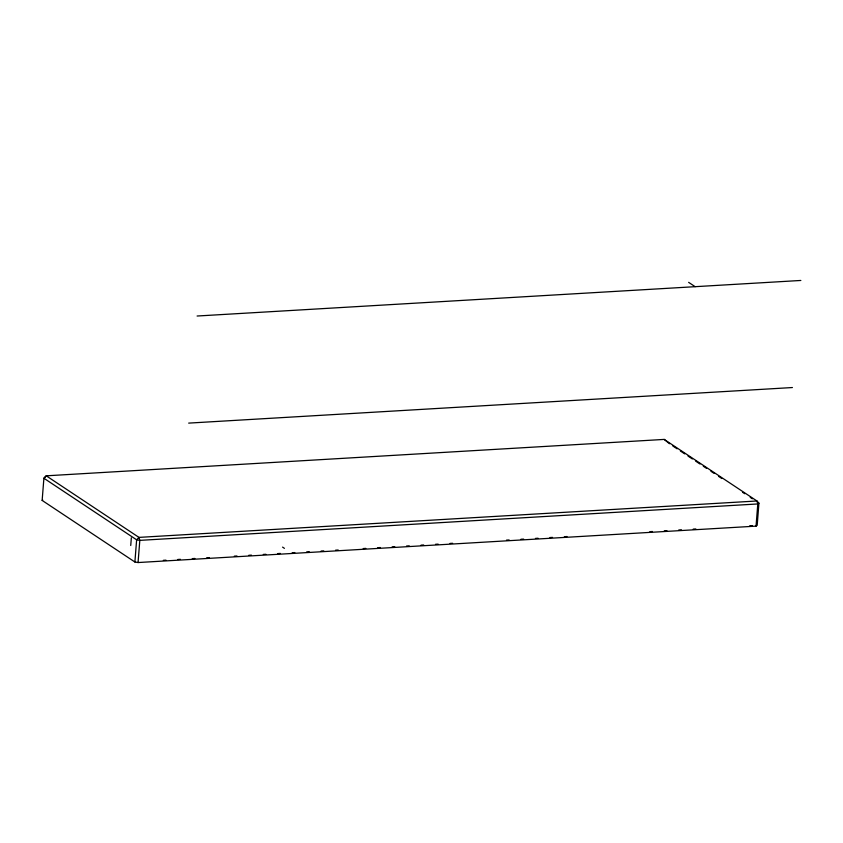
<?xml version="1.0" encoding="UTF-8"?>
<svg xmlns="http://www.w3.org/2000/svg" width="843" height="843" viewBox="0 0 843 843"><rect width="100%" height="100%" fill="white"/><g stroke="black" fill="none" stroke-linecap="round" stroke-linejoin="round"><path stroke-width="1.26" d="M42.15 500.426L43.899 478.244L46.239 475.821L664.21 439.414L756.951 500.984L758.932 503.155L757.183 525.337L756.045 526.137L138.062 562.544L134.891 561.996L42.15 500.426L42.719 500.025M130.739 545.495L131.339 537.845M134.891 561.996L136.629 539.815L138.969 537.391L756.951 500.984L757.794 503.956L756.045 526.137M138.062 562.544L139.812 540.363L138.969 537.391L46.239 475.821L43.899 478.244L136.629 539.815L139.812 540.363L757.794 503.956L758.932 503.155M197.093 316.02L800.85 280.456M188.674 423.112L792.42 387.538M163.342 560.321L165.976 560.163M177.81 559.467L180.434 559.32M192.267 558.614L194.902 558.466M206.735 557.771L209.359 557.613M234.343 556.138L236.978 555.98M248.811 555.284L251.435 555.137M263.269 554.431L265.903 554.283M277.737 553.588L280.361 553.43M292.194 552.734L294.829 552.576M306.662 551.88L309.286 551.722M321.12 551.027L323.754 550.869M335.588 550.173L338.222 550.015M363.196 548.551L365.83 548.393M377.664 547.697L380.288 547.539M392.121 546.844L394.756 546.685M406.589 545.99L409.224 545.832M421.057 545.136L423.681 544.978M435.515 544.283L438.149 544.135M449.983 543.429L452.607 543.282M506.517 540.1L509.151 539.952M520.985 539.246L523.608 539.099M535.442 538.403L538.076 538.245M549.91 537.549L552.534 537.391M564.367 536.696L567.002 536.538M649.837 531.659L652.461 531.501M664.295 530.805L666.929 530.647M678.763 529.952L681.397 529.794M693.231 529.098L695.854 528.951M749.764 525.769L752.399 525.611M688.636 282.352L695.148 286.683M669.468 443.745L664.21 439.414M672.746 445.926L677.108 448.824M680.375 450.994L684.737 453.892M688.014 456.063L692.377 458.961M695.654 461.132L700.017 464.029M703.294 466.211L706.56 468.381M710.923 471.279L714.2 473.45M718.563 476.348L721.84 478.518M742.567 492.28L744.748 493.735M750.207 497.359L752.388 498.803M282.574 547.118L284.428 548.35"/></g></svg>
